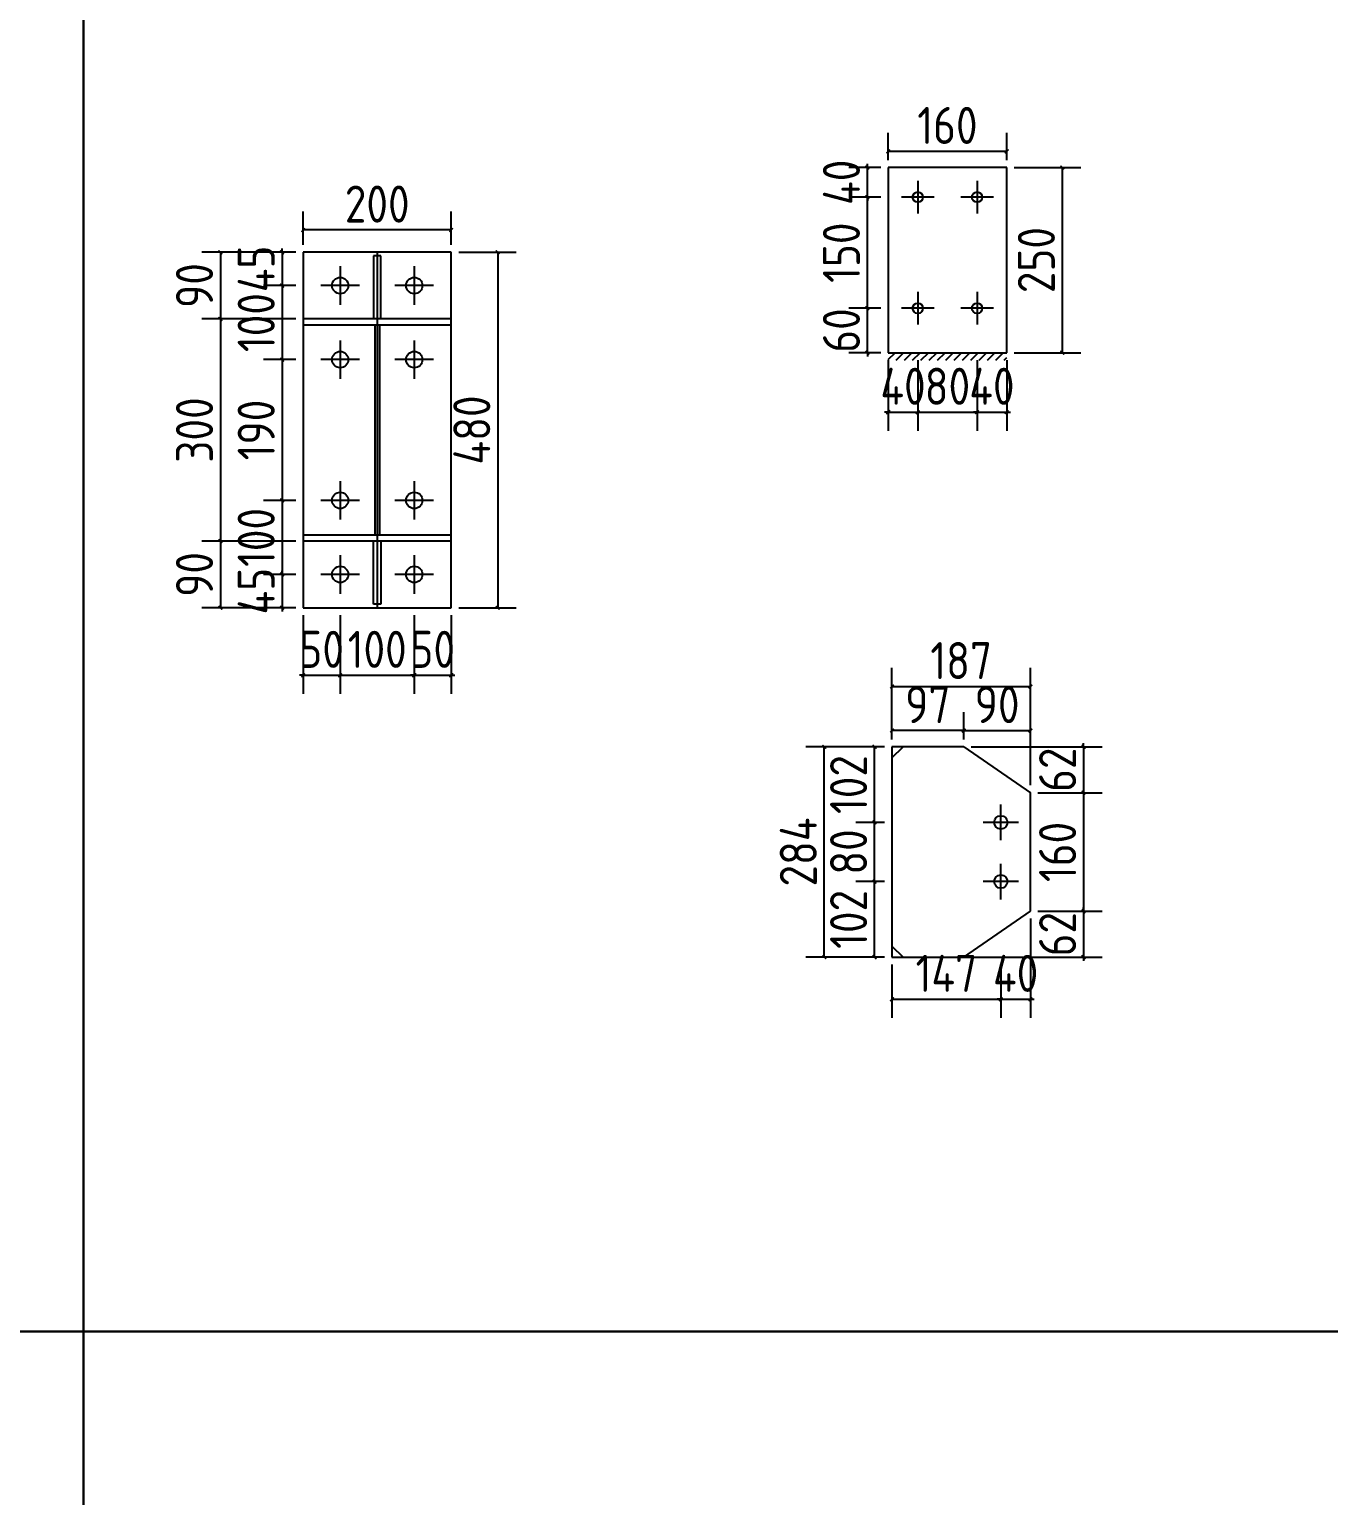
# Model space of a CAD drawing. Extents: x 533809 to 747315, y -17138 to 180511.
# Drawn here: x 664002 to 667511, y 163019 to 166978 of the extents above; entities that cross this region are included whole.
import ezdxf

# ---------------------------------------------------------------- set-up
doc = ezdxf.new("R2010")
doc.units = 0
doc.header["$LTSCALE"] = 1000
doc.header["$MEASUREMENT"] = 0
doc.styles.get("Standard").update_dxf_attribs({"font": 'gbenor.shx', "bigfont": 'gbcbig.shx'})
doc.dimstyles.get("Standard").update_dxf_attribs({"dimscale": 100, "dimtxt": 3.5, "dimasz": 1, "dimexe": 2.5, "dimexo": 3, "dimgap": 1.5, "dimtad": 1, "dimdec": 0, "dimzin": 0, "dimdsep": 46, "dimtxsty": 'Standard', "dimblk": 'ARCHTICK', "dimcen": 0.09, "dimadec": 0, "dimazin": 0, "dimtfac": 1, "dimtdec": 0, "dimtix": 1, "dimtmove": 2, "dimatfit": 3, "dimfxl": 1, "dimtolj": 1, "dimtzin": 0, "dimarcsym": 0})

# ---------------------------------------------------------------- blocks, each defined once
blk = doc.blocks.new('_ArchTick')
at = {"color": 0, "linetype": 'ByBlock', "const_width": 0.4}
blk.add_lwpolyline([(-0.5, -0.5), (0.5, 0.5)], dxfattribs=at)
blk = doc.blocks.new('*D902')
at = {"color": 3, "lineweight": -2}
for p, q in [((664685, 166376.1), (664685, 166386.1)), ((664721.7, 166376.1), (664635, 166376.1)), ((664685, 166376.1), (664685, 166286.1)), ((664721.7, 166286.1), (664635, 166286.1)), ((664685, 166286.1), (664685, 166276.1))]:
    blk.add_line(p, q, dxfattribs=at)
at = {"layer": 'Defpoints', "color": 0}
for p in [(664741.7, 166376.1), (664685, 166286.1), (664741.7, 166286.1)]:
    blk.add_point(p, dxfattribs=at)
at = {"color": 3, "lineweight": -2, "xscale": 10, "yscale": 10, "zscale": 10}
for p, rotation in [((664685, 166376.1), 270), ((664685, 166286.1), 90)]:
    blk.add_blockref('_ArchTick', p, dxfattribs=dict(at, rotation=rotation))
at = {"color": 0, "insert": (664615, 166331.1), "char_height": 100, "attachment_point": 5, "rotation": 90}
blk.add_mtext('\\A1;45', dxfattribs=at)
blk = doc.blocks.new('*D897')
at = {"color": 3, "lineweight": -2}
for p, q in [((664721.7, 166286.1), (664635, 166286.1)), ((664685, 166286.1), (664685, 166086.1)), ((664721.7, 166086.1), (664635, 166086.1))]:
    blk.add_line(p, q, dxfattribs=at)
at = {"layer": 'Defpoints', "color": 0}
for p in [(664741.7, 166286.1), (664685, 166086.1), (664741.7, 166086.1)]:
    blk.add_point(p, dxfattribs=at)
at = {"color": 3, "lineweight": -2, "xscale": 10, "yscale": 10, "zscale": 10}
for p, rotation in [((664685, 166286.1), 90), ((664685, 166086.1), 270)]:
    blk.add_blockref('_ArchTick', p, dxfattribs=dict(at, rotation=rotation))
at = {"color": 0, "insert": (664615, 166186.1), "char_height": 100, "attachment_point": 5, "rotation": 90}
blk.add_mtext('\\A1;100', dxfattribs=at)
blk = doc.blocks.new('*D898')
at = {"color": 3, "lineweight": -2}
for p, q in [((664721.7, 166086.1), (664635, 166086.1)), ((664685, 166086.1), (664685, 165706.1)), ((664721.7, 165706.1), (664635, 165706.1))]:
    blk.add_line(p, q, dxfattribs=at)
at = {"layer": 'Defpoints', "color": 0}
for p in [(664741.7, 166086.1), (664685, 165706.1), (664741.7, 165706.1)]:
    blk.add_point(p, dxfattribs=at)
at = {"color": 3, "lineweight": -2, "xscale": 10, "yscale": 10, "zscale": 10}
for p, rotation in [((664685, 166086.1), 90), ((664685, 165706.1), 270)]:
    blk.add_blockref('_ArchTick', p, dxfattribs=dict(at, rotation=rotation))
at = {"color": 0, "insert": (664615, 165896.1), "char_height": 100, "attachment_point": 5, "rotation": 90}
blk.add_mtext('\\A1;190', dxfattribs=at)
blk = doc.blocks.new('*D899')
at = {"color": 3, "lineweight": -2}
for p, q in [((664721.7, 165706.1), (664635, 165706.1)), ((664685, 165706.1), (664685, 165506.1)), ((664721.7, 165506.1), (664635, 165506.1))]:
    blk.add_line(p, q, dxfattribs=at)
at = {"layer": 'Defpoints', "color": 0}
for p in [(664741.7, 165706.1), (664685, 165506.1), (664741.7, 165506.1)]:
    blk.add_point(p, dxfattribs=at)
at = {"color": 3, "lineweight": -2, "xscale": 10, "yscale": 10, "zscale": 10}
for p, rotation in [((664685, 165706.1), 90), ((664685, 165506.1), 270)]:
    blk.add_blockref('_ArchTick', p, dxfattribs=dict(at, rotation=rotation))
at = {"color": 0, "insert": (664615, 165606.1), "char_height": 100, "attachment_point": 5, "rotation": 90}
blk.add_mtext('\\A1;100', dxfattribs=at)
blk = doc.blocks.new('*D903')
at = {"color": 3, "lineweight": -2}
for p, q in [((664685, 165506.1), (664685, 165516.1)), ((664721.7, 165506.1), (664635, 165506.1)), ((664685, 165506.1), (664685, 165416.1)), ((664721.7, 165416.1), (664635, 165416.1)), ((664685, 165416.1), (664685, 165406.1))]:
    blk.add_line(p, q, dxfattribs=at)
at = {"layer": 'Defpoints', "color": 0}
for p in [(664741.7, 165506.1), (664685, 165416.1), (664741.7, 165416.1)]:
    blk.add_point(p, dxfattribs=at)
at = {"color": 3, "lineweight": -2, "xscale": 10, "yscale": 10, "zscale": 10}
for p, rotation in [((664685, 165506.1), 270), ((664685, 165416.1), 90)]:
    blk.add_blockref('_ArchTick', p, dxfattribs=dict(at, rotation=rotation))
at = {"color": 0, "insert": (664615, 165461.1), "char_height": 100, "attachment_point": 5, "rotation": 90}
blk.add_mtext('\\A1;45', dxfattribs=at)
blk = doc.blocks.new('*D900')
at = {"color": 3, "lineweight": -2}
for p, q in [((664741.7, 165396.1), (664741.7, 165184)), ((664841.7, 165396.1), (664841.7, 165184)), ((664741.7, 165234), (664731.7, 165234)), ((664741.7, 165234), (664841.7, 165234)), ((664841.7, 165234), (664851.7, 165234))]:
    blk.add_line(p, q, dxfattribs=at)
at = {"layer": 'Defpoints', "color": 0}
for p in [(664741.7, 165416.1), (664841.7, 165416.1), (664841.7, 165234)]:
    blk.add_point(p, dxfattribs=at)
at = {"color": 3, "lineweight": -2, "xscale": 10, "yscale": 10, "zscale": 10}
blk.add_blockref('_ArchTick', (664741.7, 165234), dxfattribs=at)
at = {"color": 3, "lineweight": -2, "xscale": 10, "yscale": 10, "zscale": 10, "rotation": 180}
blk.add_blockref('_ArchTick', (664841.7, 165234), dxfattribs=at)
at = {"color": 0, "insert": (664791.7, 165304), "char_height": 100, "attachment_point": 5}
blk.add_mtext('\\A1;50', dxfattribs=at)
blk = doc.blocks.new('*D901')
at = {"color": 3, "lineweight": -2}
for p, q in [((664841.7, 165396.1), (664841.7, 165184)), ((665041.7, 165396.1), (665041.7, 165184)), ((664841.7, 165234), (665041.7, 165234))]:
    blk.add_line(p, q, dxfattribs=at)
at = {"layer": 'Defpoints', "color": 0}
for p in [(664841.7, 165416.1), (665041.7, 165416.1), (665041.7, 165234)]:
    blk.add_point(p, dxfattribs=at)
at = {"color": 3, "lineweight": -2, "xscale": 10, "yscale": 10, "zscale": 10, "rotation": 180}
blk.add_blockref('_ArchTick', (664841.7, 165234), dxfattribs=at)
at = {"color": 3, "lineweight": -2, "xscale": 10, "yscale": 10, "zscale": 10}
blk.add_blockref('_ArchTick', (665041.7, 165234), dxfattribs=at)
at = {"color": 0, "insert": (664941.7, 165304), "char_height": 100, "attachment_point": 5}
blk.add_mtext('\\A1;100', dxfattribs=at)
blk = doc.blocks.new('*D904')
at = {"color": 3, "lineweight": -2}
for p, q in [((665041.7, 165396.1), (665041.7, 165184)), ((665141.7, 165396.1), (665141.7, 165184)), ((665041.7, 165234), (665031.7, 165234)), ((665041.7, 165234), (665141.7, 165234)), ((665141.7, 165234), (665151.7, 165234))]:
    blk.add_line(p, q, dxfattribs=at)
at = {"layer": 'Defpoints', "color": 0}
for p in [(665041.7, 165416.1), (665141.7, 165416.1), (665141.7, 165234)]:
    blk.add_point(p, dxfattribs=at)
at = {"color": 3, "lineweight": -2, "xscale": 10, "yscale": 10, "zscale": 10}
blk.add_blockref('_ArchTick', (665041.7, 165234), dxfattribs=at)
at = {"color": 3, "lineweight": -2, "xscale": 10, "yscale": 10, "zscale": 10, "rotation": 180}
blk.add_blockref('_ArchTick', (665141.7, 165234), dxfattribs=at)
at = {"color": 0, "insert": (665091.7, 165304), "char_height": 100, "attachment_point": 5}
blk.add_mtext('\\A1;50', dxfattribs=at)
blk = doc.blocks.new('*D905')
at = {"color": 3, "lineweight": -2}
for p, q in [((664721.7, 166376.1), (664468.4, 166376.1)), ((664518.4, 166376.1), (664518.4, 166196.1)), ((664721.7, 166196.1), (664468.4, 166196.1))]:
    blk.add_line(p, q, dxfattribs=at)
at = {"layer": 'Defpoints', "color": 0}
for p in [(664741.7, 166376.1), (664518.4, 166196.1), (664741.7, 166196.1)]:
    blk.add_point(p, dxfattribs=at)
at = {"color": 3, "lineweight": -2, "xscale": 10, "yscale": 10, "zscale": 10}
for p, rotation in [((664518.4, 166376.1), 90), ((664518.4, 166196.1), 270)]:
    blk.add_blockref('_ArchTick', p, dxfattribs=dict(at, rotation=rotation))
at = {"color": 0, "insert": (664448.4, 166286.1), "char_height": 100, "attachment_point": 5, "rotation": 90}
blk.add_mtext('\\A1;90', dxfattribs=at)
blk = doc.blocks.new('*D906')
at = {"color": 3, "lineweight": -2}
for p, q in [((664721.7, 166196.1), (664468.4, 166196.1)), ((664518.4, 166196.1), (664518.4, 165596.1)), ((664721.7, 165596.1), (664468.4, 165596.1))]:
    blk.add_line(p, q, dxfattribs=at)
at = {"layer": 'Defpoints', "color": 0}
for p in [(664741.7, 166196.1), (664518.4, 165596.1), (664741.7, 165596.1)]:
    blk.add_point(p, dxfattribs=at)
at = {"color": 3, "lineweight": -2, "xscale": 10, "yscale": 10, "zscale": 10}
for p, rotation in [((664518.4, 166196.1), 90), ((664518.4, 165596.1), 270)]:
    blk.add_blockref('_ArchTick', p, dxfattribs=dict(at, rotation=rotation))
at = {"color": 0, "insert": (664448.4, 165896.1), "char_height": 100, "attachment_point": 5, "rotation": 90}
blk.add_mtext('\\A1;300', dxfattribs=at)
blk = doc.blocks.new('*D907')
at = {"color": 3, "lineweight": -2}
for p, q in [((664721.7, 165596.1), (664468.4, 165596.1)), ((664518.4, 165596.1), (664518.4, 165416.1)), ((664721.7, 165416.1), (664468.4, 165416.1))]:
    blk.add_line(p, q, dxfattribs=at)
at = {"layer": 'Defpoints', "color": 0}
for p in [(664741.7, 165596.1), (664518.4, 165416.1), (664741.7, 165416.1)]:
    blk.add_point(p, dxfattribs=at)
at = {"color": 3, "lineweight": -2, "xscale": 10, "yscale": 10, "zscale": 10}
for p, rotation in [((664518.4, 165596.1), 90), ((664518.4, 165416.1), 270)]:
    blk.add_blockref('_ArchTick', p, dxfattribs=dict(at, rotation=rotation))
at = {"color": 0, "insert": (664448.4, 165506.1), "char_height": 100, "attachment_point": 5, "rotation": 90}
blk.add_mtext('\\A1;90', dxfattribs=at)
blk = doc.blocks.new('*D908')
at = {"color": 3, "lineweight": -2}
for p, q in [((665161.7, 166376.1), (665317.1, 166376.1)), ((665267.1, 166376.1), (665267.1, 165416.1)), ((665161.7, 165416.1), (665317.1, 165416.1))]:
    blk.add_line(p, q, dxfattribs=at)
at = {"layer": 'Defpoints', "color": 0}
for p in [(665141.7, 166376.1), (665141.7, 165416.1), (665267.1, 165416.1)]:
    blk.add_point(p, dxfattribs=at)
at = {"color": 3, "lineweight": -2, "xscale": 10, "yscale": 10, "zscale": 10}
for p, rotation in [((665267.1, 166376.1), 90), ((665267.1, 165416.1), 270)]:
    blk.add_blockref('_ArchTick', p, dxfattribs=dict(at, rotation=rotation))
at = {"color": 0, "insert": (665197.1, 165896.1), "char_height": 100, "attachment_point": 5, "rotation": 90}
blk.add_mtext('\\A1;480', dxfattribs=at)
blk = doc.blocks.new('*D909')
at = {"color": 3, "lineweight": -2}
for p, q in [((664741.7, 166396.1), (664741.7, 166486.1)), ((665141.7, 166396.1), (665141.7, 166486.1)), ((665141.7, 166436.1), (664741.7, 166436.1))]:
    blk.add_line(p, q, dxfattribs=at)
at = {"layer": 'Defpoints', "color": 0}
for p in [(664741.7, 166436.1), (664741.7, 166376.1), (665141.7, 166376.1)]:
    blk.add_point(p, dxfattribs=at)
at = {"color": 3, "lineweight": -2, "xscale": 10, "yscale": 10, "zscale": 10, "rotation": 180}
blk.add_blockref('_ArchTick', (664741.7, 166436.1), dxfattribs=at)
at = {"color": 3, "lineweight": -2, "xscale": 10, "yscale": 10, "zscale": 10}
blk.add_blockref('_ArchTick', (665141.7, 166436.1), dxfattribs=at)
at = {"color": 0, "insert": (664941.7, 166506.1), "char_height": 100, "attachment_point": 5}
blk.add_mtext('\\A1;200', dxfattribs=at)
blk = doc.blocks.new('*D915')
at = {"color": 3, "lineweight": -2}
for p, q in [((666321.3, 166084.8), (666321.3, 165894.2)), ((666401.3, 166084.8), (666401.3, 165894.2)), ((666321.3, 165944.2), (666311.3, 165944.2)), ((666321.3, 165944.2), (666401.3, 165944.2)), ((666401.3, 165944.2), (666411.3, 165944.2))]:
    blk.add_line(p, q, dxfattribs=at)
at = {"layer": 'Defpoints', "color": 0}
for p in [(666321.3, 166104.8), (666401.3, 166104.8), (666401.3, 165944.2)]:
    blk.add_point(p, dxfattribs=at)
at = {"color": 3, "lineweight": -2, "xscale": 10, "yscale": 10, "zscale": 10}
blk.add_blockref('_ArchTick', (666321.3, 165944.2), dxfattribs=at)
at = {"color": 3, "lineweight": -2, "xscale": 10, "yscale": 10, "zscale": 10, "rotation": 180}
blk.add_blockref('_ArchTick', (666401.3, 165944.2), dxfattribs=at)
at = {"color": 0, "insert": (666361.3, 166014.2), "char_height": 100, "attachment_point": 5}
blk.add_mtext('\\A1;40', dxfattribs=at)
blk = doc.blocks.new('*D910')
at = {"color": 3, "lineweight": -2}
for p, q in [((666401.3, 166084.8), (666401.3, 165894.2)), ((666561.3, 166084.8), (666561.3, 165894.2)), ((666401.3, 165944.2), (666561.3, 165944.2))]:
    blk.add_line(p, q, dxfattribs=at)
at = {"layer": 'Defpoints', "color": 0}
for p in [(666401.3, 166104.8), (666561.3, 166104.8), (666561.3, 165944.2)]:
    blk.add_point(p, dxfattribs=at)
at = {"color": 3, "lineweight": -2, "xscale": 10, "yscale": 10, "zscale": 10, "rotation": 180}
blk.add_blockref('_ArchTick', (666401.3, 165944.2), dxfattribs=at)
at = {"color": 3, "lineweight": -2, "xscale": 10, "yscale": 10, "zscale": 10}
blk.add_blockref('_ArchTick', (666561.3, 165944.2), dxfattribs=at)
at = {"color": 0, "insert": (666481.3, 166014.2), "char_height": 100, "attachment_point": 5}
blk.add_mtext('\\A1;80', dxfattribs=at)
blk = doc.blocks.new('*D911')
at = {"color": 3, "lineweight": -2}
for p, q in [((666561.3, 166084.8), (666561.3, 165894.2)), ((666641.3, 166084.8), (666641.3, 165894.2)), ((666561.3, 165944.2), (666551.3, 165944.2)), ((666561.3, 165944.2), (666641.3, 165944.2)), ((666641.3, 165944.2), (666651.3, 165944.2))]:
    blk.add_line(p, q, dxfattribs=at)
at = {"layer": 'Defpoints', "color": 0}
for p in [(666561.3, 166104.8), (666641.3, 166104.8), (666641.3, 165944.2)]:
    blk.add_point(p, dxfattribs=at)
at = {"color": 3, "lineweight": -2, "xscale": 10, "yscale": 10, "zscale": 10}
blk.add_blockref('_ArchTick', (666561.3, 165944.2), dxfattribs=at)
at = {"color": 3, "lineweight": -2, "xscale": 10, "yscale": 10, "zscale": 10, "rotation": 180}
blk.add_blockref('_ArchTick', (666641.3, 165944.2), dxfattribs=at)
at = {"color": 0, "insert": (666601.3, 166014.2), "char_height": 100, "attachment_point": 5}
blk.add_mtext('\\A1;40', dxfattribs=at)
blk = doc.blocks.new('*D912')
at = {"color": 3, "lineweight": -2}
for p, q in [((666265.1, 166224.8), (666265.1, 166234.8)), ((666301.3, 166224.8), (666215.1, 166224.8)), ((666265.1, 166104.8), (666265.1, 166224.8)), ((666301.3, 166104.8), (666215.1, 166104.8)), ((666265.1, 166104.8), (666265.1, 166094.8))]:
    blk.add_line(p, q, dxfattribs=at)
at = {"layer": 'Defpoints', "color": 0}
for p in [(666265.1, 166224.8), (666321.3, 166224.8), (666321.3, 166104.8)]:
    blk.add_point(p, dxfattribs=at)
at = {"color": 3, "lineweight": -2, "xscale": 10, "yscale": 10, "zscale": 10}
for p, rotation in [((666265.1, 166224.8), 270), ((666265.1, 166104.8), 90)]:
    blk.add_blockref('_ArchTick', p, dxfattribs=dict(at, rotation=rotation))
at = {"color": 0, "insert": (666195.1, 166164.8), "char_height": 100, "attachment_point": 5, "rotation": 90}
blk.add_mtext('\\A1;60', dxfattribs=at)
blk = doc.blocks.new('*D913')
at = {"color": 3, "lineweight": -2}
for p, q in [((666301.3, 166524.8), (666215.1, 166524.8)), ((666265.1, 166224.8), (666265.1, 166524.8)), ((666301.3, 166224.8), (666215.1, 166224.8))]:
    blk.add_line(p, q, dxfattribs=at)
at = {"layer": 'Defpoints', "color": 0}
for p in [(666265.1, 166524.8), (666321.3, 166524.8), (666321.3, 166224.8)]:
    blk.add_point(p, dxfattribs=at)
at = {"color": 3, "lineweight": -2, "xscale": 10, "yscale": 10, "zscale": 10}
for p, rotation in [((666265.1, 166524.8), 90), ((666265.1, 166224.8), 270)]:
    blk.add_blockref('_ArchTick', p, dxfattribs=dict(at, rotation=rotation))
at = {"color": 0, "insert": (666195.1, 166374.8), "char_height": 100, "attachment_point": 5, "rotation": 90}
blk.add_mtext('\\A1;150', dxfattribs=at)
blk = doc.blocks.new('*D916')
at = {"color": 3, "lineweight": -2}
for p, q in [((666301.3, 166604.8), (666215.1, 166604.8)), ((666265.1, 166604.8), (666265.1, 166614.8)), ((666265.1, 166524.8), (666265.1, 166604.8)), ((666301.3, 166524.8), (666215.1, 166524.8)), ((666265.1, 166524.8), (666265.1, 166514.8))]:
    blk.add_line(p, q, dxfattribs=at)
at = {"layer": 'Defpoints', "color": 0}
for p in [(666265.1, 166604.8), (666321.3, 166604.8), (666321.3, 166524.8)]:
    blk.add_point(p, dxfattribs=at)
at = {"color": 3, "lineweight": -2, "xscale": 10, "yscale": 10, "zscale": 10}
for p, rotation in [((666265.1, 166604.8), 270), ((666265.1, 166524.8), 90)]:
    blk.add_blockref('_ArchTick', p, dxfattribs=dict(at, rotation=rotation))
at = {"color": 0, "insert": (666195.1, 166564.8), "char_height": 100, "attachment_point": 5, "rotation": 90}
blk.add_mtext('\\A1;40', dxfattribs=at)
blk = doc.blocks.new('*D917')
at = {"color": 3, "lineweight": -2}
for p, q in [((666321.3, 166624.8), (666321.3, 166698.4)), ((666641.3, 166624.8), (666641.3, 166698.4)), ((666641.3, 166648.4), (666321.3, 166648.4))]:
    blk.add_line(p, q, dxfattribs=at)
at = {"layer": 'Defpoints', "color": 0}
for p in [(666321.3, 166648.4), (666321.3, 166604.8), (666641.3, 166604.8)]:
    blk.add_point(p, dxfattribs=at)
at = {"color": 3, "lineweight": -2, "xscale": 10, "yscale": 10, "zscale": 10, "rotation": 180}
blk.add_blockref('_ArchTick', (666321.3, 166648.4), dxfattribs=at)
at = {"color": 3, "lineweight": -2, "xscale": 10, "yscale": 10, "zscale": 10}
blk.add_blockref('_ArchTick', (666641.3, 166648.4), dxfattribs=at)
at = {"color": 0, "insert": (666481.3, 166718.4), "char_height": 100, "attachment_point": 5}
blk.add_mtext('\\A1;160', dxfattribs=at)
blk = doc.blocks.new('*D914')
at = {"color": 3, "lineweight": -2}
for p, q in [((666661.3, 166604.8), (666841.4, 166604.8)), ((666791.4, 166604.8), (666791.4, 166104.8)), ((666661.3, 166104.8), (666841.4, 166104.8))]:
    blk.add_line(p, q, dxfattribs=at)
at = {"layer": 'Defpoints', "color": 0}
for p in [(666641.3, 166604.8), (666641.3, 166104.8), (666791.4, 166104.8)]:
    blk.add_point(p, dxfattribs=at)
at = {"color": 3, "lineweight": -2, "xscale": 10, "yscale": 10, "zscale": 10}
for p, rotation in [((666791.4, 166604.8), 90), ((666791.4, 166104.8), 270)]:
    blk.add_blockref('_ArchTick', p, dxfattribs=dict(at, rotation=rotation))
at = {"color": 0, "insert": (666721.4, 166354.8), "char_height": 100, "attachment_point": 5, "rotation": 90}
blk.add_mtext('\\A1;250', dxfattribs=at)
blk = doc.blocks.new('*D1054')
at = {"color": 3, "lineweight": -2}
for p, q in [((666311.4, 164676.9), (666234.4, 164676.9)), ((666284.4, 164472.9), (666284.4, 164676.9)), ((666311.4, 164472.9), (666234.4, 164472.9))]:
    blk.add_line(p, q, dxfattribs=at)
at = {"layer": 'Defpoints', "color": 0}
for p in [(666284.4, 164676.9), (666331.4, 164676.9), (666331.4, 164472.9)]:
    blk.add_point(p, dxfattribs=at)
at = {"color": 3, "lineweight": -2, "xscale": 10, "yscale": 10, "zscale": 10}
for p, rotation in [((666284.4, 164676.9), 90), ((666284.4, 164472.9), 270)]:
    blk.add_blockref('_ArchTick', p, dxfattribs=dict(at, rotation=rotation))
at = {"color": 0, "insert": (666214.4, 164574.9), "char_height": 100, "attachment_point": 5, "rotation": 90}
blk.add_mtext('\\A1;102', dxfattribs=at)
blk = doc.blocks.new('*D1046')
at = {"color": 3, "lineweight": -2}
for p, q in [((666311.4, 164836.9), (666234.4, 164836.9)), ((666284.4, 164676.9), (666284.4, 164836.9)), ((666311.4, 164676.9), (666234.4, 164676.9))]:
    blk.add_line(p, q, dxfattribs=at)
at = {"layer": 'Defpoints', "color": 0}
for p in [(666284.4, 164836.9), (666331.4, 164836.9), (666331.4, 164676.9)]:
    blk.add_point(p, dxfattribs=at)
at = {"color": 3, "lineweight": -2, "xscale": 10, "yscale": 10, "zscale": 10}
for p, rotation in [((666284.4, 164836.9), 90), ((666284.4, 164676.9), 270)]:
    blk.add_blockref('_ArchTick', p, dxfattribs=dict(at, rotation=rotation))
at = {"color": 0, "insert": (666214.4, 164756.9), "char_height": 100, "attachment_point": 5, "rotation": 90}
blk.add_mtext('\\A1;80', dxfattribs=at)
blk = doc.blocks.new('*D1055')
at = {"color": 3, "lineweight": -2}
for p, q in [((666311.4, 165040.9), (666234.4, 165040.9)), ((666284.4, 164836.9), (666284.4, 165040.9)), ((666311.4, 164836.9), (666234.4, 164836.9))]:
    blk.add_line(p, q, dxfattribs=at)
at = {"layer": 'Defpoints', "color": 0}
for p in [(666284.4, 165040.9), (666331.4, 165040.9), (666331.4, 164836.9)]:
    blk.add_point(p, dxfattribs=at)
at = {"color": 3, "lineweight": -2, "xscale": 10, "yscale": 10, "zscale": 10}
for p, rotation in [((666284.4, 165040.9), 90), ((666284.4, 164836.9), 270)]:
    blk.add_blockref('_ArchTick', p, dxfattribs=dict(at, rotation=rotation))
at = {"color": 0, "insert": (666214.4, 164938.9), "char_height": 100, "attachment_point": 5, "rotation": 90}
blk.add_mtext('\\A1;102', dxfattribs=at)
blk = doc.blocks.new('*D1047')
at = {"color": 3, "lineweight": -2}
for p, q in [((666331.4, 164452.9), (666331.4, 164309.2)), ((666625.4, 164452.9), (666625.4, 164309.2)), ((666331.4, 164359.2), (666625.4, 164359.2))]:
    blk.add_line(p, q, dxfattribs=at)
at = {"layer": 'Defpoints', "color": 0}
for p in [(666331.4, 164472.9), (666625.4, 164472.9), (666625.4, 164359.2)]:
    blk.add_point(p, dxfattribs=at)
at = {"color": 3, "lineweight": -2, "xscale": 10, "yscale": 10, "zscale": 10, "rotation": 180}
blk.add_blockref('_ArchTick', (666331.4, 164359.2), dxfattribs=at)
at = {"color": 3, "lineweight": -2, "xscale": 10, "yscale": 10, "zscale": 10}
blk.add_blockref('_ArchTick', (666625.4, 164359.2), dxfattribs=at)
at = {"color": 0, "insert": (666478.4, 164429.2), "char_height": 100, "attachment_point": 5}
blk.add_mtext('\\A1;147', dxfattribs=at)
blk = doc.blocks.new('*D1048')
at = {"color": 3, "lineweight": -2}
for p, q in [((666705.4, 164576.9), (666705.4, 164309.2)), ((666625.4, 164452.9), (666625.4, 164309.2)), ((666625.4, 164359.2), (666615.4, 164359.2)), ((666625.4, 164359.2), (666705.4, 164359.2)), ((666705.4, 164359.2), (666715.4, 164359.2))]:
    blk.add_line(p, q, dxfattribs=at)
at = {"layer": 'Defpoints', "color": 0}
for p in [(666705.4, 164596.9), (666625.4, 164472.9), (666705.4, 164359.2)]:
    blk.add_point(p, dxfattribs=at)
at = {"color": 3, "lineweight": -2, "xscale": 10, "yscale": 10, "zscale": 10}
blk.add_blockref('_ArchTick', (666625.4, 164359.2), dxfattribs=at)
at = {"color": 3, "lineweight": -2, "xscale": 10, "yscale": 10, "zscale": 10, "rotation": 180}
blk.add_blockref('_ArchTick', (666705.4, 164359.2), dxfattribs=at)
at = {"color": 0, "insert": (666665.4, 164429.2), "char_height": 100, "attachment_point": 5}
blk.add_mtext('\\A1;40', dxfattribs=at)
blk = doc.blocks.new('*D1056')
at = {"color": 3, "lineweight": -2}
for p, q in [((666331.4, 165060.9), (666331.4, 165134.8)), ((666525.4, 165060.9), (666525.4, 165134.8)), ((666525.4, 165084.8), (666331.4, 165084.8))]:
    blk.add_line(p, q, dxfattribs=at)
at = {"layer": 'Defpoints', "color": 0}
for p in [(666331.4, 165084.8), (666331.4, 165040.9), (666525.4, 165040.9)]:
    blk.add_point(p, dxfattribs=at)
at = {"color": 3, "lineweight": -2, "xscale": 10, "yscale": 10, "zscale": 10, "rotation": 180}
blk.add_blockref('_ArchTick', (666331.4, 165084.8), dxfattribs=at)
at = {"color": 3, "lineweight": -2, "xscale": 10, "yscale": 10, "zscale": 10}
blk.add_blockref('_ArchTick', (666525.4, 165084.8), dxfattribs=at)
at = {"color": 0, "insert": (666428.4, 165154.8), "char_height": 100, "attachment_point": 5}
blk.add_mtext('\\A1;97', dxfattribs=at)
blk = doc.blocks.new('*D1053')
at = {"color": 3, "lineweight": -2}
for p, q in [((666311.4, 165040.9), (666098.7, 165040.9)), ((666148.7, 164472.9), (666148.7, 165040.9)), ((666311.4, 164472.9), (666098.7, 164472.9))]:
    blk.add_line(p, q, dxfattribs=at)
at = {"layer": 'Defpoints', "color": 0}
for p in [(666148.7, 165040.9), (666331.4, 165040.9), (666331.4, 164472.9)]:
    blk.add_point(p, dxfattribs=at)
at = {"color": 3, "lineweight": -2, "xscale": 10, "yscale": 10, "zscale": 10}
for p, rotation in [((666148.7, 165040.9), 90), ((666148.7, 164472.9), 270)]:
    blk.add_blockref('_ArchTick', p, dxfattribs=dict(at, rotation=rotation))
at = {"color": 0, "insert": (666078.7, 164756.9), "char_height": 100, "attachment_point": 5, "rotation": 90}
blk.add_mtext('\\A1;284', dxfattribs=at)
blk = doc.blocks.new('*D1049')
at = {"color": 3, "lineweight": -2}
for p, q in [((666525.4, 165060.9), (666525.4, 165134.8)), ((666705.4, 164936.9), (666705.4, 165134.8)), ((666525.4, 165084.8), (666705.4, 165084.8))]:
    blk.add_line(p, q, dxfattribs=at)
at = {"layer": 'Defpoints', "color": 0}
for p in [(666705.4, 165084.8), (666525.4, 165040.9), (666705.4, 164916.9)]:
    blk.add_point(p, dxfattribs=at)
at = {"color": 3, "lineweight": -2, "xscale": 10, "yscale": 10, "zscale": 10, "rotation": 180}
blk.add_blockref('_ArchTick', (666525.4, 165084.8), dxfattribs=at)
at = {"color": 3, "lineweight": -2, "xscale": 10, "yscale": 10, "zscale": 10}
blk.add_blockref('_ArchTick', (666705.4, 165084.8), dxfattribs=at)
at = {"color": 0, "insert": (666615.4, 165154.8), "char_height": 100, "attachment_point": 5}
blk.add_mtext('\\A1;90', dxfattribs=at)
blk = doc.blocks.new('*D1050')
at = {"color": 3, "lineweight": -2}
for p, q in [((666545.4, 165040.9), (666898.7, 165040.9)), ((666848.7, 165040.9), (666848.7, 165050.9)), ((666848.7, 165040.9), (666848.7, 164916.9)), ((666725.4, 164916.9), (666898.7, 164916.9)), ((666848.7, 164916.9), (666848.7, 164906.9))]:
    blk.add_line(p, q, dxfattribs=at)
at = {"layer": 'Defpoints', "color": 0}
for p in [(666525.4, 165040.9), (666705.4, 164916.9), (666848.7, 164916.9)]:
    blk.add_point(p, dxfattribs=at)
at = {"color": 3, "lineweight": -2, "xscale": 10, "yscale": 10, "zscale": 10}
for p, rotation in [((666848.7, 165040.9), 270), ((666848.7, 164916.9), 90)]:
    blk.add_blockref('_ArchTick', p, dxfattribs=dict(at, rotation=rotation))
at = {"color": 0, "insert": (666778.7, 164978.9), "char_height": 100, "attachment_point": 5, "rotation": 90}
blk.add_mtext('\\A1;62', dxfattribs=at)
blk = doc.blocks.new('*D1051')
at = {"color": 3, "lineweight": -2}
for p, q in [((666725.4, 164916.9), (666898.7, 164916.9)), ((666848.7, 164916.9), (666848.7, 164596.9)), ((666725.4, 164596.9), (666898.7, 164596.9))]:
    blk.add_line(p, q, dxfattribs=at)
at = {"layer": 'Defpoints', "color": 0}
for p in [(666705.4, 164916.9), (666705.4, 164596.9), (666848.7, 164596.9)]:
    blk.add_point(p, dxfattribs=at)
at = {"color": 3, "lineweight": -2, "xscale": 10, "yscale": 10, "zscale": 10}
for p, rotation in [((666848.7, 164916.9), 90), ((666848.7, 164596.9), 270)]:
    blk.add_blockref('_ArchTick', p, dxfattribs=dict(at, rotation=rotation))
at = {"color": 0, "insert": (666778.7, 164756.9), "char_height": 100, "attachment_point": 5, "rotation": 90}
blk.add_mtext('\\A1;160', dxfattribs=at)
blk = doc.blocks.new('*D1052')
at = {"color": 3, "lineweight": -2}
for p, q in [((666848.7, 164596.9), (666848.7, 164606.9)), ((666725.4, 164596.9), (666898.7, 164596.9)), ((666848.7, 164596.9), (666848.7, 164472.9)), ((666545.4, 164472.9), (666898.7, 164472.9)), ((666848.7, 164472.9), (666848.7, 164462.9))]:
    blk.add_line(p, q, dxfattribs=at)
at = {"layer": 'Defpoints', "color": 0}
for p in [(666705.4, 164596.9), (666525.4, 164472.9), (666848.7, 164472.9)]:
    blk.add_point(p, dxfattribs=at)
at = {"color": 3, "lineweight": -2, "xscale": 10, "yscale": 10, "zscale": 10}
for p, rotation in [((666848.7, 164596.9), 270), ((666848.7, 164472.9), 90)]:
    blk.add_blockref('_ArchTick', p, dxfattribs=dict(at, rotation=rotation))
at = {"color": 0, "insert": (666778.7, 164534.9), "char_height": 100, "attachment_point": 5, "rotation": 90}
blk.add_mtext('\\A1;62', dxfattribs=at)
blk = doc.blocks.new('*D1045')
at = {"color": 3, "lineweight": -2}
for p, q in [((666331.4, 165060.9), (666331.4, 165253.6)), ((666705.4, 164936.9), (666705.4, 165253.6)), ((666331.4, 165203.6), (666705.4, 165203.6))]:
    blk.add_line(p, q, dxfattribs=at)
at = {"layer": 'Defpoints', "color": 0}
for p in [(666705.4, 165203.6), (666331.4, 165040.9), (666705.4, 164916.9)]:
    blk.add_point(p, dxfattribs=at)
at = {"color": 3, "lineweight": -2, "xscale": 10, "yscale": 10, "zscale": 10, "rotation": 180}
blk.add_blockref('_ArchTick', (666331.4, 165203.6), dxfattribs=at)
at = {"color": 3, "lineweight": -2, "xscale": 10, "yscale": 10, "zscale": 10}
blk.add_blockref('_ArchTick', (666705.4, 165203.6), dxfattribs=at)
at = {"color": 0, "insert": (666518.4, 165273.6), "char_height": 100, "attachment_point": 5}
blk.add_mtext('\\A1;187', dxfattribs=at)

msp = doc.modelspace()

# ---------------------------------------------------------------- hatches: boundary and pattern name
h = msp.add_hatch()
h.set_pattern_fill('ANSI31', color=256, scale=10, style=0)
h.set_pattern_definition([(45, (183736.578, -29197.812), (-11.22532015, 11.22532015), [])])
h.paths.add_polyline_path([(666641.3, 166104.8), (666631, 166104.8), (666641.3, 166091.5)], flags=17)
h.paths.add_polyline_path([(666631, 166104.8), (666321.3, 166104.8), (666321.3, 166084.8), (666641.3, 166084.8), (666641.3, 166091.5)])

# ---------------------------------------------------------------- linework, layer by layer
for p, q in [((666321.3, 166604.8), (666321.3, 166104.8)), ((666641.3, 166604.8), (666321.3, 166604.8)), ((666641.3, 166104.8), (666641.3, 166604.8)), ((666401.3, 166568.8), (666401.3, 166480.8)), ((666561.3, 166568.8), (666561.3, 166480.8)), ((666445.3, 166524.8), (666357.3, 166524.8)), ((666605.3, 166524.8), (666517.3, 166524.8)), ((664741.7, 166376.1), (664741.7, 165416.1)), ((665141.7, 166376.1), (664741.7, 166376.1)), ((665141.7, 165416.1), (665141.7, 166376.1)), ((664841.7, 166338.1), (664841.7, 166234.1)), ((665041.7, 166338.1), (665041.7, 166234.1)), ((664893.7, 166286.1), (664789.7, 166286.1)), ((665093.7, 166286.1), (664989.7, 166286.1)), ((666401.3, 166268.8), (666401.3, 166180.8)), ((666561.3, 166268.8), (666561.3, 166180.8)), ((664741.7, 166196.1), (664741.7, 166180.1)), ((666445.3, 166224.8), (666357.3, 166224.8)), ((666605.3, 166224.8), (666517.3, 166224.8)), ((664841.7, 166138.1), (664841.7, 166034.1)), ((665041.7, 166138.1), (665041.7, 166034.1)), ((664893.7, 166086.1), (664789.7, 166086.1)), ((665093.7, 166086.1), (664989.7, 166086.1)), ((666321.3, 166104.8), (666641.3, 166104.8)), ((664841.7, 165758.1), (664841.7, 165654.1)), ((665041.7, 165758.1), (665041.7, 165654.1)), ((664893.7, 165706.1), (664789.7, 165706.1)), ((665093.7, 165706.1), (664989.7, 165706.1)), ((664841.7, 165558.1), (664841.7, 165454.1)), ((665041.7, 165558.1), (665041.7, 165454.1)), ((664893.7, 165506.1), (664789.7, 165506.1)), ((665093.7, 165506.1), (664989.7, 165506.1)), ((664741.7, 165416.1), (665141.7, 165416.1)), ((666331.4, 165040.9), (666331.4, 164472.9)), ((666525.4, 165040.9), (666331.4, 165040.9)), ((666331.4, 165010.9), (666361.4, 165040.9)), ((666525.4, 165040.9), (666705.4, 164916.9)), ((666625.4, 164788.9), (666625.4, 164884.9)), ((666705.4, 164596.9), (666705.4, 164916.9)), ((666673.4, 164836.9), (666577.4, 164836.9)), ((666625.4, 164628.9), (666625.4, 164724.9)), ((666673.4, 164676.9), (666577.4, 164676.9)), ((666525.4, 164472.9), (666705.4, 164596.9)), ((666331.4, 164502.9), (666361.4, 164472.9)), ((666331.4, 164472.9), (666525.4, 164472.9))]:
    msp.add_line(p, q)
at = {"color": 2}
for p, q in [((664951.7, 166366.1), (664931.7, 166366.1)), ((664931.7, 166366.1), (664931.7, 166196.1)), ((664951.7, 166196.1), (664951.7, 166366.1)), ((664931.7, 165426.1), (664931.7, 165596.1)), ((664951.7, 165596.1), (664951.7, 165426.1)), ((664951.7, 165426.1), (664931.7, 165426.1))]:
    msp.add_line(p, q, dxfattribs=at)
at = {"color": 1}
msp.add_line((664941.7, 166376.1), (664941.7, 165416.1), dxfattribs=at)
at = {"color": 4}
for p, q in [((665141.7, 166196.1), (664741.7, 166196.1)), ((664741.7, 166180.1), (665141.7, 166180.1)), ((664935.7, 166180.1), (664935.7, 165612.1)), ((664947.7, 166180.1), (664947.7, 165612.1)), ((665141.7, 165612.1), (664741.7, 165612.1)), ((665141.7, 165596.1), (664741.7, 165596.1))]:
    msp.add_line(p, q, dxfattribs=at)
for points in [[(652269.1, 171862.3), (664149.1, 171862.3), (664149.1, 163462.3), (652269.1, 163462.3)], [(664149.1, 171862.3), (676029.1, 171862.3), (676029.1, 163462.3), (664149.1, 163462.3)], [(652269.1, 163462.3), (664149.1, 163462.3), (664149.1, 155062.3), (652269.1, 155062.3)], [(664149.1, 163462.3), (676029.1, 163462.3), (676029.1, 155062.3), (664149.1, 155062.3)]]:
    msp.add_lwpolyline(points, close=True)
for centre, radius in [((666401.3, 166524.8), 14), ((666561.3, 166524.8), 14), ((664841.7, 166286.1), 22), ((665041.7, 166286.1), 22), ((666401.3, 166224.8), 14), ((666561.3, 166224.8), 14), ((664841.7, 166086.1), 22), ((665041.7, 166086.1), 22), ((664841.7, 165706.1), 22), ((665041.7, 165706.1), 22), ((664841.7, 165506.1), 22), ((665041.7, 165506.1), 22), ((666625.4, 164836.9), 18), ((666625.4, 164676.9), 18)]:
    msp.add_circle(centre, radius)

# ---------------------------------------------------------------- dimensions: what is measured, and where the dimension line sits
for p1, p2, distance, picture, middle in [((666641.3, 166604.8), (666321.3, 166604.8), -43.6, '*D917', (666481.3, 166718.4)), ((666641.3, 166604.8), (666641.3, 166104.8), 150, '*D914', (666721.4, 166354.8)), ((665141.7, 166376.1), (664741.7, 166376.1), -60.1, '*D909', (664941.7, 166506.1)), ((665141.7, 166376.1), (665141.7, 165416.1), 125.4, '*D908', (665197.1, 165896.1)), ((666525.4, 165040.9), (666331.4, 165040.9), -43.9, '*D1056', (666428.4, 165154.8)), ((666331.4, 164472.9), (666331.4, 165040.9), 182.7, '*D1053', (666078.7, 164756.9))]:
    dim = msp.add_aligned_dim(p1=p1, p2=p2, distance=distance, dimstyle='Standard', override={"dimtxt": 1, "dimasz": 0.1, "dimexe": 0.5, "dimexo": 0.2, "dimgap": 0.2, "dimlfac": 0.5, "dimclrd": 3, "dimclre": 3})
    dim.commit()
    dim.dimension.update_dxf_attribs({"geometry": picture, "text_midpoint": middle})
for base, p1, p2, picture, middle in [((666265.1, 166604.8), (666321.3, 166524.8), (666321.3, 166604.8), '*D916', (666195.1, 166564.8)), ((666265.1, 166524.8), (666321.3, 166224.8), (666321.3, 166524.8), '*D913', (666195.1, 166374.8)), ((664685, 166286.1), (664741.7, 166376.1), (664741.7, 166286.1), '*D902', (664615, 166331.1)), ((664518.4, 166196.1), (664741.7, 166376.1), (664741.7, 166196.1), '*D905', (664448.4, 166286.1)), ((664685, 166086.1), (664741.7, 166286.1), (664741.7, 166086.1), '*D897', (664615, 166186.1)), ((666265.1, 166224.8), (666321.3, 166104.8), (666321.3, 166224.8), '*D912', (666195.1, 166164.8)), ((664518.4, 165596.1), (664741.7, 166196.1), (664741.7, 165596.1), '*D906', (664448.4, 165896.1)), ((664685, 165706.1), (664741.7, 166086.1), (664741.7, 165706.1), '*D898', (664615, 165896.1)), ((664685, 165506.1), (664741.7, 165706.1), (664741.7, 165506.1), '*D899', (664615, 165606.1)), ((664518.4, 165416.1), (664741.7, 165596.1), (664741.7, 165416.1), '*D907', (664448.4, 165506.1)), ((664685, 165416.1), (664741.7, 165506.1), (664741.7, 165416.1), '*D903', (664615, 165461.1)), ((666284.4, 165040.9), (666331.4, 164836.9), (666331.4, 165040.9), '*D1055', (666214.4, 164938.9)), ((666848.7, 164916.9), (666525.4, 165040.9), (666705.4, 164916.9), '*D1050', (666778.7, 164978.9)), ((666848.7, 164596.9), (666705.4, 164916.9), (666705.4, 164596.9), '*D1051', (666778.7, 164756.9)), ((666284.4, 164836.9), (666331.4, 164676.9), (666331.4, 164836.9), '*D1046', (666214.4, 164756.9)), ((666284.4, 164676.9), (666331.4, 164472.9), (666331.4, 164676.9), '*D1054', (666214.4, 164574.9)), ((666848.7, 164472.9), (666705.4, 164596.9), (666525.4, 164472.9), '*D1052', (666778.7, 164534.9))]:
    dim = msp.add_linear_dim(base=base, p1=p1, p2=p2, angle=90, dimstyle='Standard', override={"dimtxt": 1, "dimasz": 0.1, "dimexe": 0.5, "dimexo": 0.2, "dimgap": 0.2, "dimlfac": 0.5, "dimclrd": 3, "dimclre": 3})
    dim.commit()
    dim.dimension.update_dxf_attribs({"geometry": picture, "text_midpoint": middle})
for base, p1, p2, picture, middle in [((666401.3, 165944.2), (666321.3, 166104.8), (666401.3, 166104.8), '*D915', (666361.3, 166014.2)), ((666561.3, 165944.2), (666401.3, 166104.8), (666561.3, 166104.8), '*D910', (666481.3, 166014.2)), ((666641.3, 165944.2), (666561.3, 166104.8), (666641.3, 166104.8), '*D911', (666601.3, 166014.2)), ((664841.7, 165234), (664741.7, 165416.1), (664841.7, 165416.1), '*D900', (664791.7, 165304)), ((665041.7, 165234), (664841.7, 165416.1), (665041.7, 165416.1), '*D901', (664941.7, 165304)), ((665141.7, 165234), (665041.7, 165416.1), (665141.7, 165416.1), '*D904', (665091.7, 165304)), ((666705.4, 165203.6), (666331.4, 165040.9), (666705.4, 164916.9), '*D1045', (666518.4, 165273.6)), ((666705.4, 165084.8), (666525.4, 165040.9), (666705.4, 164916.9), '*D1049', (666615.4, 165154.8)), ((666705.4, 164359.2), (666625.4, 164472.9), (666705.4, 164596.9), '*D1048', (666665.4, 164429.2)), ((666625.4, 164359.2), (666331.4, 164472.9), (666625.4, 164472.9), '*D1047', (666478.4, 164429.2))]:
    dim = msp.add_linear_dim(base=base, p1=p1, p2=p2, dimstyle='Standard', override={"dimtxt": 1, "dimasz": 0.1, "dimexe": 0.5, "dimexo": 0.2, "dimgap": 0.2, "dimlfac": 0.5, "dimclrd": 3, "dimclre": 3})
    dim.commit()
    dim.dimension.update_dxf_attribs({"geometry": picture, "text_midpoint": middle})

doc.saveas('drawing.dxf')
